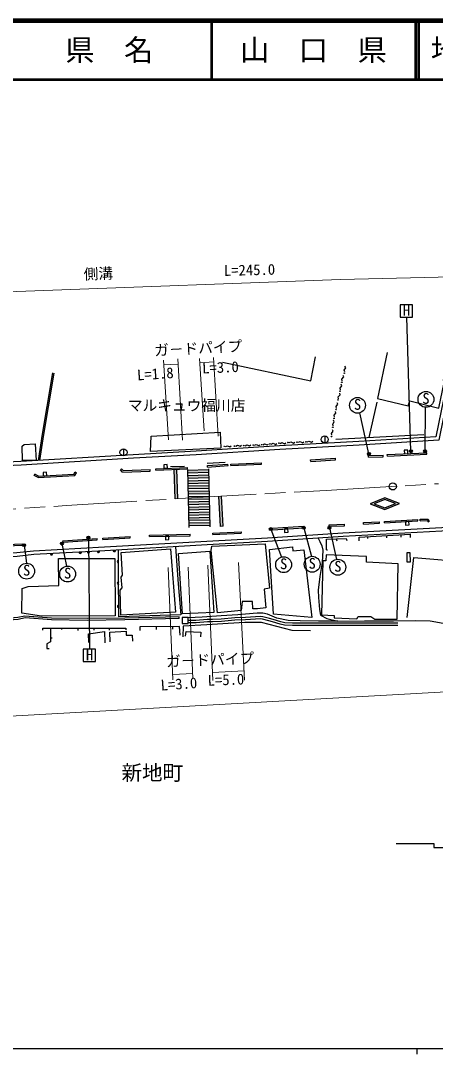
# Model space of a CAD drawing. Units: millimetres at full size, sheet at 1:1000; details may follow other scales. Extents: x 40000 to 680000, y 20000 to 380000.
# Drawn here: x 300534 to 371137, y 204000 to 380000 of the extents above; entities that cross this region are included whole.
import ezdxf
from ezdxf.enums import TextEntityAlignment as Align

# ---------------------------------------------------------------- set-up
doc = ezdxf.new("R2010")
doc.units = ezdxf.units.MM
doc.header["$LTSCALE"] = 1000
doc.linetypes.add('CHAIN', pattern=[18.5, 12, -1.5, 3.5, -1.5])
for name, color, linetype, lineweight in [('M-BGD', 7, 'Continuous', 25), ('M-BGD-EXST', 7, 'Continuous', 25), ('M-BMK', 2, 'CHAIN', 13), ('M-BMK-SRVR', 3, 'Continuous', 25), ('M-STR-HTXT', 7, 'Continuous', 13), ('M-STR-STRC', 7, 'Continuous', 25), ('M-TTL', 2, 'Continuous', 140), ('M-TTL-BAND', 7, 'Continuous', 25), ('M-TTL-LINE', 7, 'Continuous', 50)]:
    doc.layers.add(name, color=color, linetype=linetype, lineweight=lineweight)
doc.layers.add('M-BMK-HTXT', color=7, linetype='Continuous')
doc.layers.add('M-TTL-TXT', color=7, linetype='Continuous')
doc.styles.add('ＭＳ ゴシック', font='')
doc.styles.get('ＭＳ ゴシック').set_extended_font_data('MS Gothic')

msp = doc.modelspace()

# ---------------------------------------------------------------- hatches: boundary and pattern name
at = {"layer": 'M-BGD'}
for points in [[(305580, 289248, 0.4608), (305792, 289024, 0.4608), (305981, 289269)], [(310474, 289503, 0.4608), (310687, 289279, 0.4608), (310875, 289524)], [(311888, 289577, 0.4608), (312101, 289353, 0.4608), (312289, 289598)], [(313583, 289665, 0.4608), (313796, 289441, 0.4608), (313984, 289686)], [(316274, 289814, 0.4608), (316488, 289590, 0.4608), (316675, 289837)], [(317206, 288090, 0.4608), (316972, 287888, 0.4608), (317208, 287688)], [(317221, 284426, 0.4608), (316987, 284225, 0.4608), (317222, 284024)], [(317234, 280470, 0.4608), (316999, 280268, 0.4608), (317235, 280068)]]:
    msp.add_hatch(color=256, dxfattribs=at).paths.add_polyline_path(points)
at = {"layer": 'M-BGD-EXST'}
for points in [[(360076, 306222, 0.41421), (359826, 306472, 0.41421), (359576, 306222, 1)], [(367238, 306680, 0.41421), (366988, 306930, 0.41421), (366738, 306680, 1)], [(369647, 306714, 0.41421), (369397, 306964, 0.41421), (369147, 306714, 1)], [(312307, 291968, 0.41421), (312057, 292218, 0.41421), (311807, 291968, 1)], [(343363, 293429, 0.41421), (343113, 293679, 0.41421), (342863, 293429, 1)], [(348975, 293656, 0.41421), (348725, 293906, 0.41421), (348475, 293656, 1)], [(353352, 293663, 0.41421), (353102, 293913, 0.41421), (352852, 293663, 1)], [(301371, 290695, 0.41421), (301121, 290945, 0.41421), (300871, 290695, 1)], [(307805, 290962, 0.41421), (307555, 291212, 0.41421), (307305, 290962, 1)]]:
    msp.add_hatch(color=256, dxfattribs=at).paths.add_polyline_path(points)
at = {"layer": 'M-STR-STRC'}
for points in [[(327086, 303619), (326636, 303600), (326800, 298584), (327249, 298612)], [(332530, 303558), (328916, 303471), (328927, 303022), (332540, 303108)], [(332551, 302658), (328938, 302572), (328948, 302122), (332562, 302209)], [(332573, 301759), (328959, 301672), (328970, 301222), (332583, 301309)], [(332594, 300859), (328981, 300772), (328992, 300322), (332605, 300409)], [(332616, 299959), (329002, 299872), (329013, 299423), (332627, 299509)], [(332637, 299059), (329024, 298973), (329035, 298523), (332648, 298610)], [(332659, 298160), (329046, 298073), (329056, 297623), (332670, 297710)], [(334725, 299035), (334275, 299010), (334559, 293887), (335009, 293912)], [(332681, 297260), (329067, 297173), (329078, 296723), (332691, 296810)], [(332702, 296360), (329089, 296274), (329100, 295824), (332713, 295910)], [(332724, 295460), (329110, 295374), (329121, 294924), (332735, 295011)], [(332745, 294561), (329132, 294474), (329143, 294024), (332756, 294111)]]:
    msp.add_hatch(color=256, dxfattribs=at).paths.add_polyline_path(points)
h = msp.add_hatch(color=256, dxfattribs=at)
h.paths.add_polyline_path([(362567, 296755), (365056, 297782), (362545, 298755), (360056, 297727)])
h.paths.add_polyline_path([(360729, 297735), (362548, 298485), (364383, 297775), (362564, 297024)], flags=16)

# ---------------------------------------------------------------- linework, layer by layer
at = {"layer": 'M-BGD'}
for p, q in [((359846, 309025), (361206, 315055)), ((352304, 309300), (352304, 308100)), ((354201, 308722), (369194, 309528)), ((318043, 307099), (318043, 305899)), ((362964, 306110), (369674, 306444)), ((369687, 306194), (369674, 306444)), ((332281, 304641), (335354, 304822)), ((332317, 304251), (335829, 304487)), ((335846, 304237), (335829, 304487)), ((336328, 304511), (341542, 304730)), ((336338, 304262), (336328, 304511)), ((336338, 304262), (341552, 304480)), ((341552, 304480), (341542, 304730)), ((349896, 305212), (354136, 305498)), ((349913, 304962), (349896, 305212)), ((349913, 304962), (354153, 305249)), ((354153, 305249), (354136, 305498)), ((359781, 305947), (362266, 305995)), ((359786, 305697), (359781, 305947)), ((359786, 305697), (362270, 305745)), ((362270, 305745), (362266, 305995)), ((362976, 305861), (362964, 306110)), ((362976, 305861), (369687, 306194)), ((302814, 302574), (302934, 302793)), ((303563, 302448), (302934, 302793)), ((303563, 302448), (309603, 302804)), ((309603, 302804), (309796, 303158)), ((309756, 302563), (310015, 303038)), ((309796, 303158), (310015, 303038)), ((317533, 303498), (317711, 303673)), ((317874, 303152), (317533, 303498)), ((317975, 303405), (317711, 303673)), ((317874, 303152), (322602, 303314)), ((317975, 303405), (322594, 303564)), ((322602, 303314), (322594, 303564)), ((323539, 303718), (328929, 303947)), ((323550, 303469), (323539, 303718)), ((323550, 303469), (328939, 303698)), ((326064, 304087), (328432, 304168)), ((328939, 303698), (328929, 303947)), ((332333, 304001), (332317, 304251)), ((332333, 304001), (335846, 304237)), ((303506, 302194), (302814, 302574)), ((303506, 302194), (309756, 302563)), ((353058, 294169), (355690, 294254)), ((353066, 293920), (353058, 294169)), ((353066, 293920), (355698, 294004)), ((355698, 294004), (355690, 294254)), ((358893, 294542), (361628, 294680)), ((358906, 294293), (358893, 294542)), ((358906, 294293), (361640, 294430)), ((361640, 294430), (361628, 294680)), ((362466, 294725), (368155, 295077)), ((362481, 294475), (362466, 294725)), ((362481, 294475), (368170, 294827)), ((368170, 294827), (368155, 295077)), ((368536, 295111), (369926, 295124)), ((368538, 294861), (368536, 295111)), ((368538, 294861), (369774, 294873)), ((369774, 294873), (369891, 294644)), ((369891, 294644), (370114, 294758)), ((369926, 295124), (370114, 294758)), ((314528, 291896), (319179, 292168)), ((319193, 291918), (319179, 292168)), ((322476, 292423), (329388, 292555)), ((322481, 292173), (322476, 292423)), ((322481, 292173), (329393, 292305)), ((329393, 292305), (329388, 292555)), ((333247, 292741), (338054, 292968)), ((333259, 292491), (333247, 292741)), ((333259, 292491), (338065, 292718)), ((338054, 292968), (338065, 292718)), ((343386, 293573), (348709, 293905)), ((343401, 293324), (343386, 293573)), ((343401, 293324), (348725, 293656)), ((348725, 293656), (348709, 293905)), ((362819, 292322), (362819, 291970)), ((365272, 292459), (365272, 292075)), ((296145, 290747), (300881, 290917)), ((296154, 290498), (300890, 290668)), ((300890, 290668), (300881, 290917)), ((307727, 291428), (313568, 291836)), ((307745, 291179), (307727, 291428)), ((307745, 291179), (313586, 291587)), ((313586, 291587), (313568, 291836)), ((314542, 291646), (314528, 291896)), ((314542, 291646), (319193, 291918)), ((354262, 291785), (354339, 291443)), ((359614, 292143), (359614, 291838)), ((352591, 289899), (352796, 289904)), ((327528, 278211), (327520, 278511)), ((307485, 276543), (307485, 276338)), ((310279, 276543), (310279, 276147)), ((312970, 276543), (312970, 276213)), ((315595, 276543), (315595, 276213)), ((323606, 276806), (323606, 276330)), ((326376, 276851), (326376, 276417)), ((305621, 274920), (305920, 274920)), ((364496, 239879), (370883, 239879)), ((370883, 239879), (370883, 239194)), ((370883, 239194), (384129, 239194))]:
    msp.add_line(p, q, dxfattribs=at)
for points in [[(374880, 323965), (371741, 308552), (358142, 307742), (344636, 306982), (330442, 306098), (319735, 305485), (300614, 304315), (281362, 303459), (256309, 301708), (246999, 301141), (235163, 300382), (219993, 299662), (210958, 302550)], [(374292, 324084), (371245, 309124), (358107, 308341), (344601, 307581), (330406, 306697), (319699, 306084), (300582, 304914), (281328, 304058), (256270, 302306), (246962, 301740), (235130, 300981), (220075, 300266), (211043, 302973)], [(334874, 321830), (349927, 318687), (350760, 322767)], [(362928, 323523), (361318, 315692), (366516, 314411), (366772, 315253), (371713, 314008), (372622, 318419), (372501, 318807), (373570, 323790)], [(355705, 320203), (355613, 320509), (355871, 320904), (355751, 321151)], [(303546, 305095), (304245, 309589), (305022, 314278), (305984, 320037)], [(303802, 305111), (304492, 309549), (305269, 314237), (306231, 319996)], [(355295, 318649), (355234, 318964), (355531, 319330), (355436, 319588)], [(354998, 317142), (354921, 317453), (355198, 317835), (355089, 318088)], [(354662, 315635), (354618, 315952), (354934, 316303), (354853, 316566)], [(353971, 312491), (353913, 312806), (354212, 313170), (354120, 313429)], [(354317, 313984), (354240, 314295), (354516, 314677), (354408, 314930)], [(353752, 311002), (353665, 311310), (353929, 311700), (353812, 311950)], [(353529, 309398), (353451, 309709), (353727, 310091), (353618, 310344)], [(343208, 307900), (343498, 308035), (343925, 307835), (344153, 307989)], [(344739, 308027), (345030, 308162), (345457, 307962), (345685, 308117)], [(346270, 308152), (346561, 308286), (346988, 308085), (347216, 308239)], [(347821, 308206), (348114, 308336), (348538, 308129), (348768, 308280)], [(349340, 308270), (349623, 308418), (350060, 308239), (350280, 308405)], [(335434, 307498), (335724, 307634), (336152, 307437), (336379, 307593)], [(337182, 307547), (337462, 307703), (337902, 307534), (338118, 307705)], [(338758, 307625), (339042, 307773), (339478, 307592), (339699, 307756)], [(340365, 307710), (340656, 307844), (341082, 307643), (341311, 307797)], [(341783, 307785), (342067, 307933), (342503, 307753), (342724, 307918)], [(455098, 295088), (448089, 296240), (442086, 296759), (432001, 297177), (418701, 296321), (404334, 295434), (389671, 294668), (374321, 293781), (355381, 292748), (342548, 291893), (332241, 291333), (314814, 290331), (302734, 289700), (299872, 289384), (291916, 288925), (275234, 287996), (265316, 287361)], [(455098, 294480), (448015, 295644), (442048, 296160), (432008, 296576), (418739, 295722), (404369, 294835), (389704, 294069), (374354, 293182), (355417, 292149), (342584, 291294), (332275, 290734), (314847, 289731), (302783, 289102), (299922, 288786), (291950, 288326), (275270, 287397), (265508, 286772)], [(358183, 291409), (358183, 292062), (366849, 292547), (366849, 291988)], [(326869, 290423), (327334, 284119), (327817, 278806), (317240, 278496), (317216, 285987), (317198, 289867)], [(351163, 291865), (351494, 291298), (351816, 290584), (352008, 289853), (351847, 287723), (351494, 285346), (351182, 283016), (351234, 281810), (351443, 279747), (351599, 278793), (352641, 278185), (354519, 277742), (359092, 277803), (364035, 277817), (367817, 277872), (370246, 277817), (372449, 277433), (374223, 276929)], [(352591, 289899), (352591, 291714), (355932, 291855), (356051, 291487)], [(366322, 278396), (367463, 288620), (376958, 287802), (376032, 277664)], [(327520, 278511), (318270, 278258), (311838, 278195), (305806, 278259), (301255, 278596), (300037, 278352), (296916, 278082), (294391, 277830), (291138, 277522), (287345, 277205), (281123, 276464)], [(327528, 278211), (318275, 277958), (311838, 277895), (305793, 277959), (301273, 278294), (300080, 278055), (296944, 277783), (294420, 277531), (291165, 277223), (287375, 276906), (281159, 276166)], [(354519, 277742), (351241, 277741), (348149, 277785), (346084, 277891), (344151, 278277), (342534, 278927), (341753, 279120), (340805, 279103), (337529, 278848), (334691, 278690), (331415, 278444), (329039, 278313)], [(364761, 277436), (360507, 277389), (355844, 277413), (351230, 277401), (346829, 277414), (345528, 277486), (344836, 277617), (343549, 278022), (342904, 278225), (341772, 278487), (341366, 278535), (338790, 278392), (336978, 278297), (334688, 278106), (333173, 278035), (332315, 278035), (330370, 277891), (329039, 277851)], [(364766, 277036), (360508, 276989), (355844, 277013), (351229, 277001), (346818, 277014), (345480, 277088), (344738, 277229), (343429, 277641), (342798, 277839), (341703, 278092), (341354, 278134), (338812, 277993), (337005, 277898), (334714, 277707), (333182, 277635), (332329, 277635), (330390, 277492), (329039, 277450)], [(304313, 276238), (304313, 276543), (318458, 276543), (318458, 276287)], [(305621, 276543), (305621, 274256), (304985, 273892), (304985, 273125), (305387, 273125)], [(327711, 275380), (327599, 276871), (320819, 276761), (320819, 276161)], [(349885, 276118), (346749, 276188), (341536, 277525), (338674, 277540), (335884, 277359), (332215, 277136), (328199, 276913), (328171, 275102)], [(312152, 274132), (312091, 275588), (314789, 275971), (314881, 274040)], [(315799, 274258), (315688, 275868), (318478, 276065), (318478, 275352), (319535, 275389), (319547, 274369)], [(328607, 275224), (328704, 275974), (331219, 275905), (331163, 275113)]]:
    msp.add_lwpolyline(points, dxfattribs=at)
for points in [[(322740, 309235), (334475, 309920), (334616, 307199), (322659, 306655)], [(301152, 307817), (302985, 307934), (303161, 305092), (300870, 305127), (300811, 307535)], [(365876, 306255), (366475, 306285), (366446, 306884), (365846, 306854)], [(304381, 302496), (304980, 302531), (304944, 303130), (304345, 303095)], [(324921, 303777), (325521, 303803), (325495, 304402), (324896, 304377)], [(366632, 294732), (366033, 294695), (366070, 294096), (366669, 294133)], [(325769, 292236), (325169, 292224), (325180, 291624), (325780, 291636)], [(346036, 293488), (345437, 293451), (345474, 292852), (346073, 292889)], [(333085, 290552), (342167, 290923), (342910, 283392), (341981, 283227), (342270, 280008), (340846, 279843), (340041, 279843), (340000, 281122), (338266, 281081), (338101, 279554), (334076, 279162), (332993, 289766)], [(317669, 289419), (326023, 290050), (326921, 279296), (317597, 278786), (317475, 283034), (317791, 283447), (317621, 285268), (317888, 285583)], [(327388, 289304), (332720, 289661), (333438, 279239), (328112, 279001)], [(342908, 289985), (346844, 290398), (346862, 289733), (348766, 289877), (350138, 278403), (343564, 278936)], [(353932, 278335), (357765, 278141), (357980, 278529), (360133, 278550), (360865, 278120), (364654, 278077), (364783, 287526), (359444, 287784), (359444, 288775), (352554, 289076), (352468, 288000), (351994, 288000), (351779, 278830), (353932, 278701)], [(366331, 289463), (366810, 289454), (366837, 287809), (366322, 287827)], [(306963, 288420), (316590, 288420), (316634, 278642), (304081, 278621), (300719, 279101), (300785, 283335), (301833, 283684), (307007, 283815)], [(328039, 277383), (329039, 277383), (329039, 278383), (328039, 278383)]]:
    msp.add_lwpolyline(points, close=True, dxfattribs=at)
for centre, radius in [((355644, 319976), 50), ((354926, 316919), 50), ((355211, 318430), 50), ((354567, 315421), 50), ((354245, 313761), 50), ((353885, 312273), 50), ((353687, 310777), 50), ((344507, 308056), 50), ((346038, 308182), 50), ((347589, 308238), 50), ((349106, 308288), 50), ((352304, 308700), 600), ((353457, 309175), 50), ((318043, 306499), 600), ((335201, 307526), 50), ((336947, 307560), 50), ((338524, 307644), 50), ((340132, 307740), 50), ((341549, 307803), 50), ((342975, 307929), 50)]:
    msp.add_circle(centre, radius, dxfattribs=at)
for centre, start, end in [((305782, 289227), 174.02522, 11.9486), ((310676, 289482), 174.02522, 11.9486), ((312090, 289556), 174.02522, 11.9486), ((313785, 289644), 174.02522, 11.9486), ((316476, 289793), 174.33131, 12.25469), ((317176, 287889), 81.30384, 279.22723), ((317190, 284225), 81.22201, 279.14539), ((317203, 280269), 81.22201, 279.14539)]:
    msp.add_arc(centre, 203, start, end, dxfattribs=at)
at = {"layer": 'M-BGD-EXST'}
for p, q in [((367239, 331607), (365139, 331607)), ((365139, 331607), (365139, 329507)), ((367239, 329507), (367239, 331607)), ((365139, 329507), (367239, 329507)), ((366988, 306680), (366306, 329507)), ((369397, 306714), (369458, 314172)), ((359826, 306222), (358263, 313209)), ((343113, 293429), (344918, 288658)), ((348725, 293656), (350031, 288787)), ((353102, 293663), (354334, 288270)), ((301121, 290695), (301510, 287619)), ((307555, 290962), (308325, 287109)), ((312057, 291968), (312233, 272964)), ((313295, 272964), (311195, 272964)), ((311195, 272964), (311195, 270864)), ((313295, 270864), (313295, 272964)), ((311195, 270864), (313295, 270864))]:
    msp.add_line(p, q, dxfattribs=at)
for centre, radius in [((369538, 315520), 1350), ((357884, 314505), 1350), ((359826, 306222), 250), ((366988, 306680), 250), ((369397, 306714), 250), ((312057, 291968), 250), ((343113, 293429), 250), ((348725, 293656), 250), ((353102, 293663), 250), ((301121, 290695), 250), ((307555, 290962), 250), ((345307, 287366), 1350), ((350168, 287444), 1350), ((301548, 286269), 1350), ((308525, 285774), 1350), ((354541, 286936), 1350)]:
    msp.add_circle(centre, radius, dxfattribs=at)
at = {"layer": 'M-BMK'}
msp.add_lwpolyline([(64073, 282644), (73046, 283121), (96015, 284536), (122899, 286115), (148377, 287665), (162960, 288549), (182134, 289836), (201420, 290935), (233531, 292828), (260646, 294489), (272719, 295232), (287723, 296115), (308348, 297441), (328624, 298697), (352550, 300023), (371692, 301151)], dxfattribs=at)
at = {"layer": 'M-BMK-SRVR'}
msp.add_circle((363898, 300692), 600, dxfattribs=at)
at = {"layer": 'M-STR-HTXT'}
for p, q in [((325691, 308613), (324876, 322207)), ((327266, 322404), (328074, 308561)), ((331757, 310153), (330986, 322494)), ((333359, 322663), (334180, 309260)), ((324926, 321372), (327318, 321511)), ((331033, 321743), (333406, 321889)), ((325627, 286892), (326469, 267750)), ((329862, 267992), (329050, 286925)), ((332402, 287306), (333240, 267663)), ((338649, 267701), (337620, 287763)), ((446723, 269857), (267773, 259870)), ((333183, 269005), (338568, 269281)), ((326429, 268658), (329826, 268833))]:
    msp.add_line(p, q, dxfattribs=at)
msp.add_lwpolyline([(215550, 330766), (302965, 334014), (354998, 335945), (385949, 336690)], dxfattribs=at)
at = {"layer": 'M-STR-STRC'}
for p, q in [((326636, 303600), (326800, 298584)), ((327086, 303619), (327249, 298612)), ((328913, 303577), (329150, 293715)), ((328916, 303471), (332530, 303558)), ((328927, 303022), (332540, 303108)), ((332527, 303664), (332764, 293802)), ((328938, 302572), (332551, 302658)), ((328948, 302122), (332562, 302209)), ((328959, 301672), (332573, 301759)), ((328970, 301222), (332583, 301309)), ((328981, 300772), (332594, 300859)), ((328992, 300322), (332605, 300409)), ((329002, 299872), (332616, 299959)), ((329013, 299423), (332627, 299509)), ((329024, 298973), (332637, 299059)), ((329035, 298523), (332648, 298610)), ((329046, 298073), (332659, 298160)), ((329056, 297623), (332670, 297710)), ((334559, 293887), (334275, 299010)), ((335009, 293912), (334725, 299035)), ((329067, 297173), (332681, 297260)), ((329078, 296723), (332691, 296810)), ((329089, 296274), (332702, 296360)), ((329100, 295824), (332713, 295910)), ((329110, 295374), (332724, 295460)), ((329121, 294924), (332735, 295011)), ((329132, 294474), (332745, 294561)), ((329143, 294024), (332756, 294111)), ((335009, 293912), (334559, 293887))]:
    msp.add_line(p, q, dxfattribs=at)
for points in [[(362545, 298755), (360056, 297727), (362567, 296755), (365056, 297782)], [(362548, 298485), (360729, 297735), (362564, 297024), (364383, 297775)]]:
    msp.add_lwpolyline(points, close=True, dxfattribs=at)
at = {"layer": 'M-TTL'}
msp.add_line((680000, 380000), (40000, 380000), dxfattribs=at)
at = {"layer": 'M-TTL-BAND'}
for p, q in [((40000, 205000), (579000, 205000)), ((368000, 205000), (368000, 204000))]:
    msp.add_line(p, q, dxfattribs=at)
at = {"layer": 'M-TTL-LINE'}
for p, q in [((333000, 380000), (333000, 370000)), ((367750, 380000), (367750, 370000)), ((368250, 380000), (368250, 370000)), ((40000, 370000), (680000, 370000))]:
    msp.add_line(p, q, dxfattribs=at)

# ---------------------------------------------------------------- texts
at = {"layer": 'M-BGD-EXST', "style": 'ＭＳ ゴシック'}
for p in [(365592, 329199), (311648, 270556)]:
    msp.add_text('H', height=1833, dxfattribs=at).set_placement(p, align=Align.BOTTOM_LEFT)
for p in [(357229, 313212), (368883, 314228), (300893, 284977), (307870, 284481), (344652, 286073), (349513, 286151), (353886, 285644)]:
    msp.add_text('S', height=1833, rotation=358.508, dxfattribs=at).set_placement(p, align=Align.BOTTOM_LEFT)
at = {"layer": 'M-BMK-HTXT', "style": 'ＭＳ ゴシック'}
for s, height, p in [('マルキュウ福川店', 1833, (318796, 313030)), ('新地町', 2566, (317701, 249891))]:
    msp.add_text(s, height=height, dxfattribs=at).set_placement(p, align=Align.BOTTOM_LEFT)
at = {"layer": 'M-STR-HTXT', "style": 'ＭＳ ゴシック'}
for s, rotation, p in [('側溝', 2.144, (311314, 335371)), ('L=245.0', 1.437, (335167, 335985)), ('ガ－ドパイプ', 2.914, (323343, 322393)), ('L=1.8', 3.918, (320445, 318190)), ('L=3.0', 2.459, (331498, 319371)), ('ガ－ドパイプ', 2.189, (325351, 269430)), ('L=3.0', 4.104, (324474, 265379)), ('L=5.0', 2.274, (332425, 266195))]:
    msp.add_text(s, height=1833, rotation=rotation, dxfattribs=at).set_placement(p, align=Align.BOTTOM_LEFT)
at = {"layer": 'M-TTL-TXT', "style": 'ＭＳ ゴシック'}
for s, p in [('県\u3000名', (315625, 375000)), ('山\u3000口\u3000県', (350375, 375000))]:
    msp.add_text(s, height=3666, dxfattribs=at).set_placement(p, align=Align.MIDDLE_CENTER)
msp.add_text('地 名', height=3666, dxfattribs=at).set_placement((370380, 375000), align=Align.MIDDLE_LEFT)

doc.saveas('drawing.dxf')
